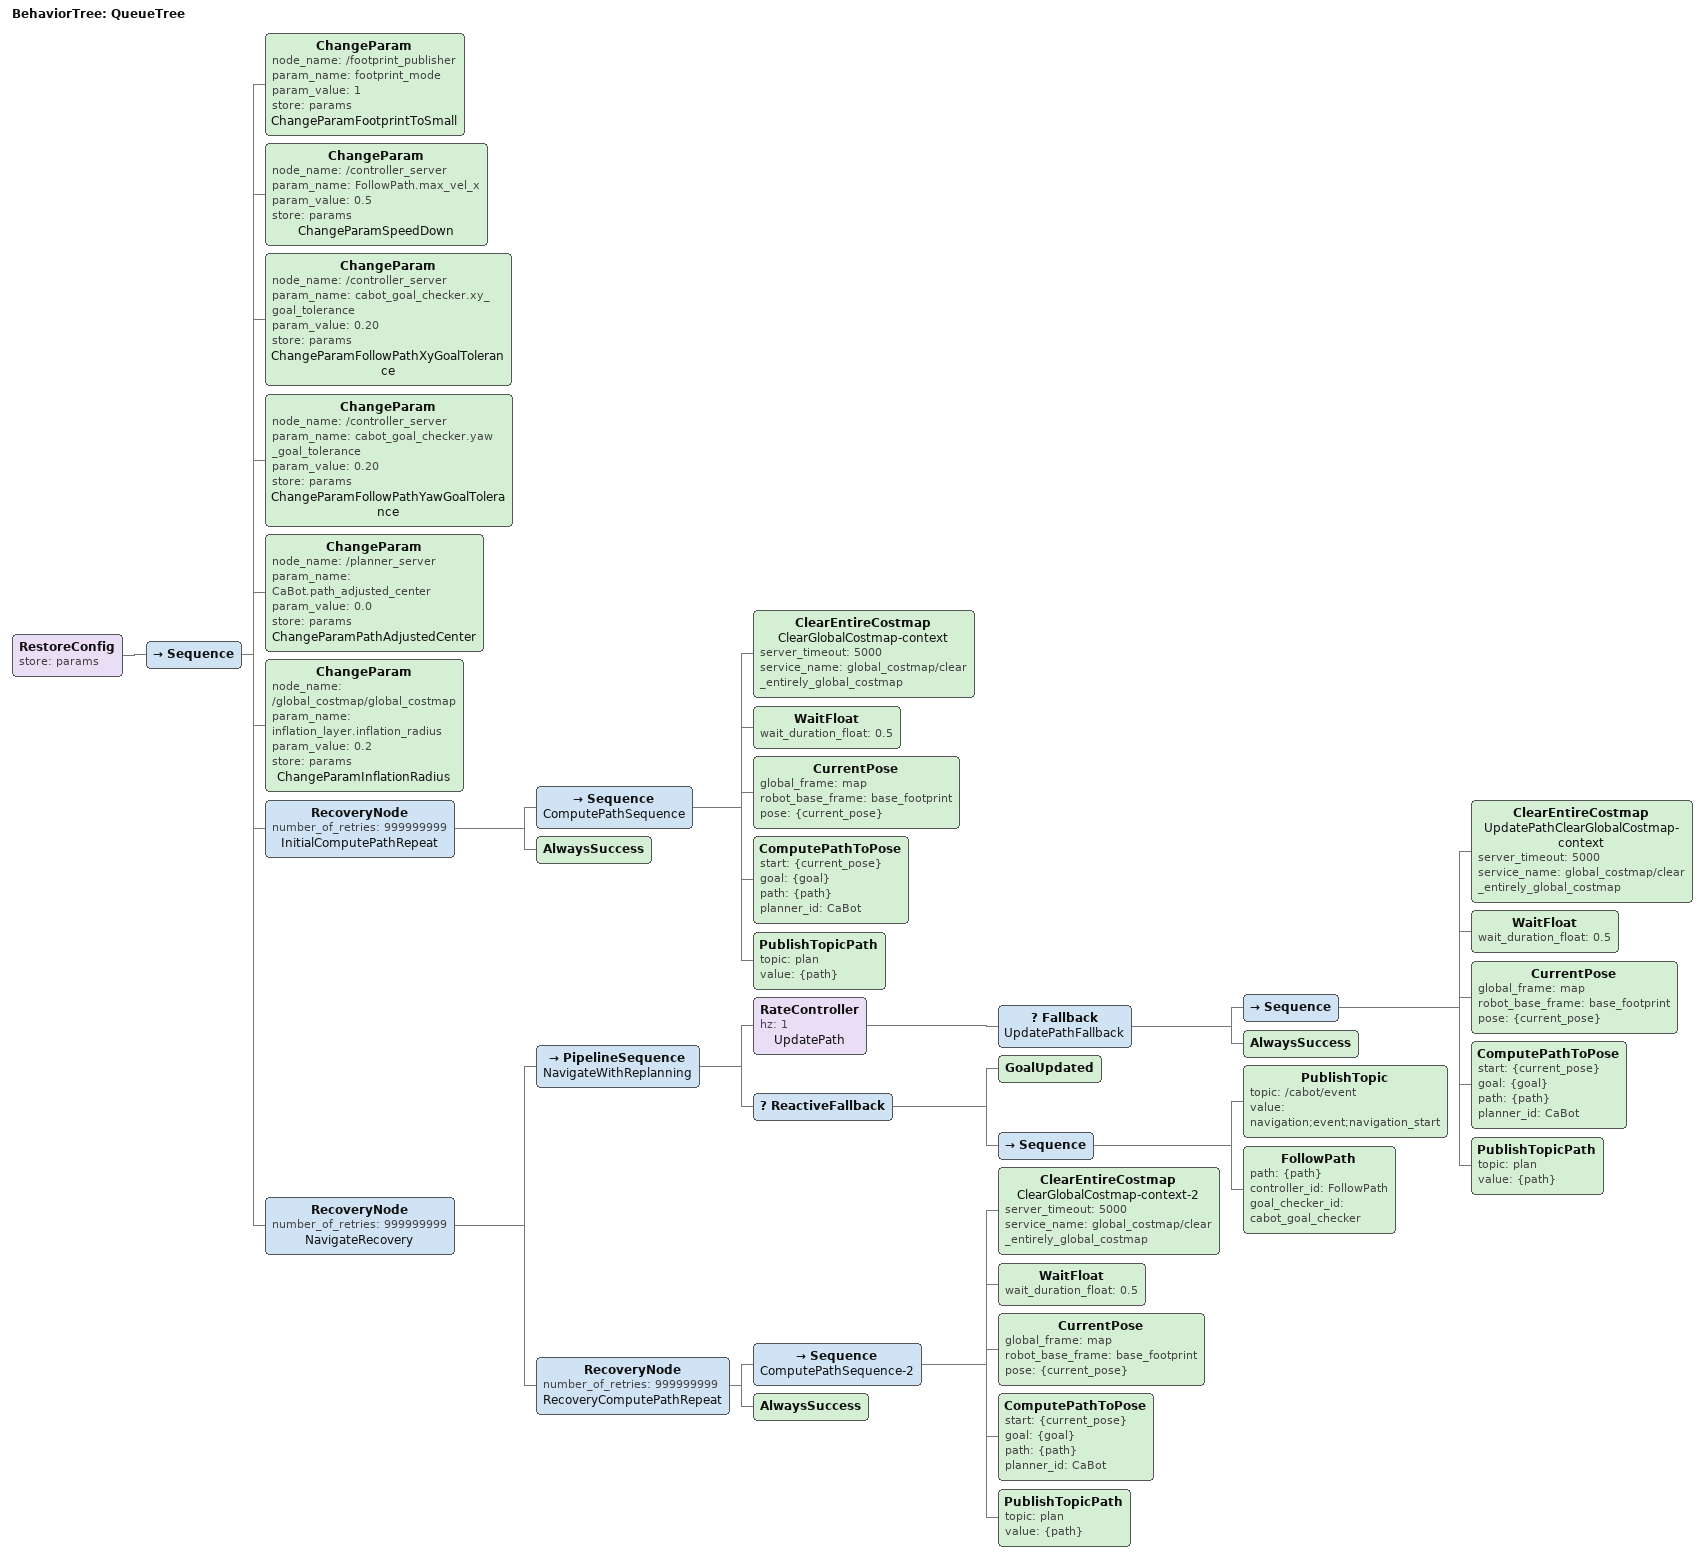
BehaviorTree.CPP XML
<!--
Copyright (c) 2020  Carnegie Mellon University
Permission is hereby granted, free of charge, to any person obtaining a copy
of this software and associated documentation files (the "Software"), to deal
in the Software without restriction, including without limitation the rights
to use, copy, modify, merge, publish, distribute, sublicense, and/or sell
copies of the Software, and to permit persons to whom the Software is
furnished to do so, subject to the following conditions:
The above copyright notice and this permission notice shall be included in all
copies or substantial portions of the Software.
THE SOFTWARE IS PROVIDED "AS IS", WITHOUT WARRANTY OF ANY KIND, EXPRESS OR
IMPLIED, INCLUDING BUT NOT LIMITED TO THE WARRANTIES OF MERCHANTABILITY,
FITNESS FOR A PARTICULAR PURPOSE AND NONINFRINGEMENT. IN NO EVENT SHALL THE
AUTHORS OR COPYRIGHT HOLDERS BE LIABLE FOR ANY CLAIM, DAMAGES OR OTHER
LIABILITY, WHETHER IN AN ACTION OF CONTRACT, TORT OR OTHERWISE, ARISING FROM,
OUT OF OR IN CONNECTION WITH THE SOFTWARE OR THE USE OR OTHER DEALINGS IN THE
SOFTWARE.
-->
<!--
    This Behavior Tree replans the global path periodically at 1 Hz and it also has
    recovery actions.
-->

<root main_tree_to_execute="QueueTree">
	<BehaviorTree ID="QueueTree">
		<RestoreConfig store="params">
			<Sequence>
				<!-- set the footprint as smallest -->
				<ChangeParam node_name="/footprint_publisher"
					param_name="footprint_mode"
					param_value="1" store="params" name="ChangeParamFootprintToSmall"/>

				<ChangeParam node_name="/controller_server"
					param_name="FollowPath.max_vel_x"
					param_value="0.5" store="params" name="ChangeParamSpeedDown"/>

				<ChangeParam node_name="/controller_server"
					param_name="cabot_goal_checker.xy_goal_tolerance"
					param_value="0.20" store="params" name="ChangeParamFollowPathXyGoalTolerance"/>

				<ChangeParam node_name="/controller_server"
					param_name="cabot_goal_checker.yaw_goal_tolerance"
					param_value="0.20" store="params" name="ChangeParamFollowPathYawGoalTolerance"/>

				<ChangeParam node_name="/planner_server"
					param_name="CaBot.path_adjusted_center"
					param_value="0.0" store="params" name="ChangeParamPathAdjustedCenter"/>

				<ChangeParam node_name="/global_costmap/global_costmap"
					param_name="inflation_layer.inflation_radius"
					param_value="0.2" store="params" name="ChangeParamInflationRadius"/>

				<!-- compute a path -->
				<RecoveryNode number_of_retries="999999999" name="InitialComputePathRepeat">
					<Sequence name="ComputePathSequence">
						<!-- clear costmap -->
						<ClearEntireCostmap name="ClearGlobalCostmap-context" server_timeout="5000"
							service_name="global_costmap/clear_entirely_global_costmap"/>
						<WaitFloat wait_duration_float="0.5"/>
						<CurrentPose global_frame="map" robot_base_frame="base_footprint" pose="{current_pose}" />
						<ComputePathToPose start="{current_pose}" goal="{goal}" path="{path}" planner_id="CaBot"/>
						<PublishTopicPath topic="plan" value="{path}"/>
					</Sequence>
					<AlwaysSuccess/>
				</RecoveryNode>

				<!-- main loop -->
				<RecoveryNode number_of_retries="999999999" name="NavigateRecovery">
					<!-- navigation -->
					<PipelineSequence name="NavigateWithReplanning">
						<!-- Check people status frequently -->
						<RateController hz="1" name="UpdatePath">
							<Fallback name="UpdatePathFallback">
								<Sequence>
									<ClearEntireCostmap name="UpdatePathClearGlobalCostmap-context" server_timeout="5000"
										service_name="global_costmap/clear_entirely_global_costmap"/>
									<WaitFloat wait_duration_float="0.5"/>
									<CurrentPose global_frame="map" robot_base_frame="base_footprint" pose="{current_pose}" />
									<ComputePathToPose start="{current_pose}" goal="{goal}" path="{path}" planner_id="CaBot"/>
									<PublishTopicPath topic="plan" value="{path}"/>
								</Sequence>
								<AlwaysSuccess/>
							</Fallback>
						</RateController>

						<!-- follow path -->
						<ReactiveFallback>
							<!-- if the goal is updated, abort following first, this will be recorvered by RecoveryComputePathRepeat -->
							<GoalUpdated/>
							<Sequence>
								<!-- front vibration -->
								<PublishTopic topic="/cabot/event" value="navigation;event;navigation_start" />
								<FollowPath path="{path}" controller_id="FollowPath" goal_checker_id="cabot_goal_checker"/>
							</Sequence>
						</ReactiveFallback>
					</PipelineSequence>

					<!-- if follow path is aborted, compute path and try again -->
					<RecoveryNode number_of_retries="999999999" name="RecoveryComputePathRepeat">
						<Sequence name="ComputePathSequence-2">
							<!-- clear costmap -->
							<ClearEntireCostmap name="ClearGlobalCostmap-context-2" server_timeout="5000"
								service_name="global_costmap/clear_entirely_global_costmap"/>
							<WaitFloat wait_duration_float="0.5"/>
							<CurrentPose global_frame="map" robot_base_frame="base_footprint" pose="{current_pose}" />
							<ComputePathToPose start="{current_pose}" goal="{goal}" path="{path}" planner_id="CaBot"/>
							<PublishTopicPath topic="plan" value="{path}"/>
						</Sequence>
						<AlwaysSuccess/>
					</RecoveryNode>
				</RecoveryNode>
			</Sequence>
		</RestoreConfig>
	</BehaviorTree>
</root>
